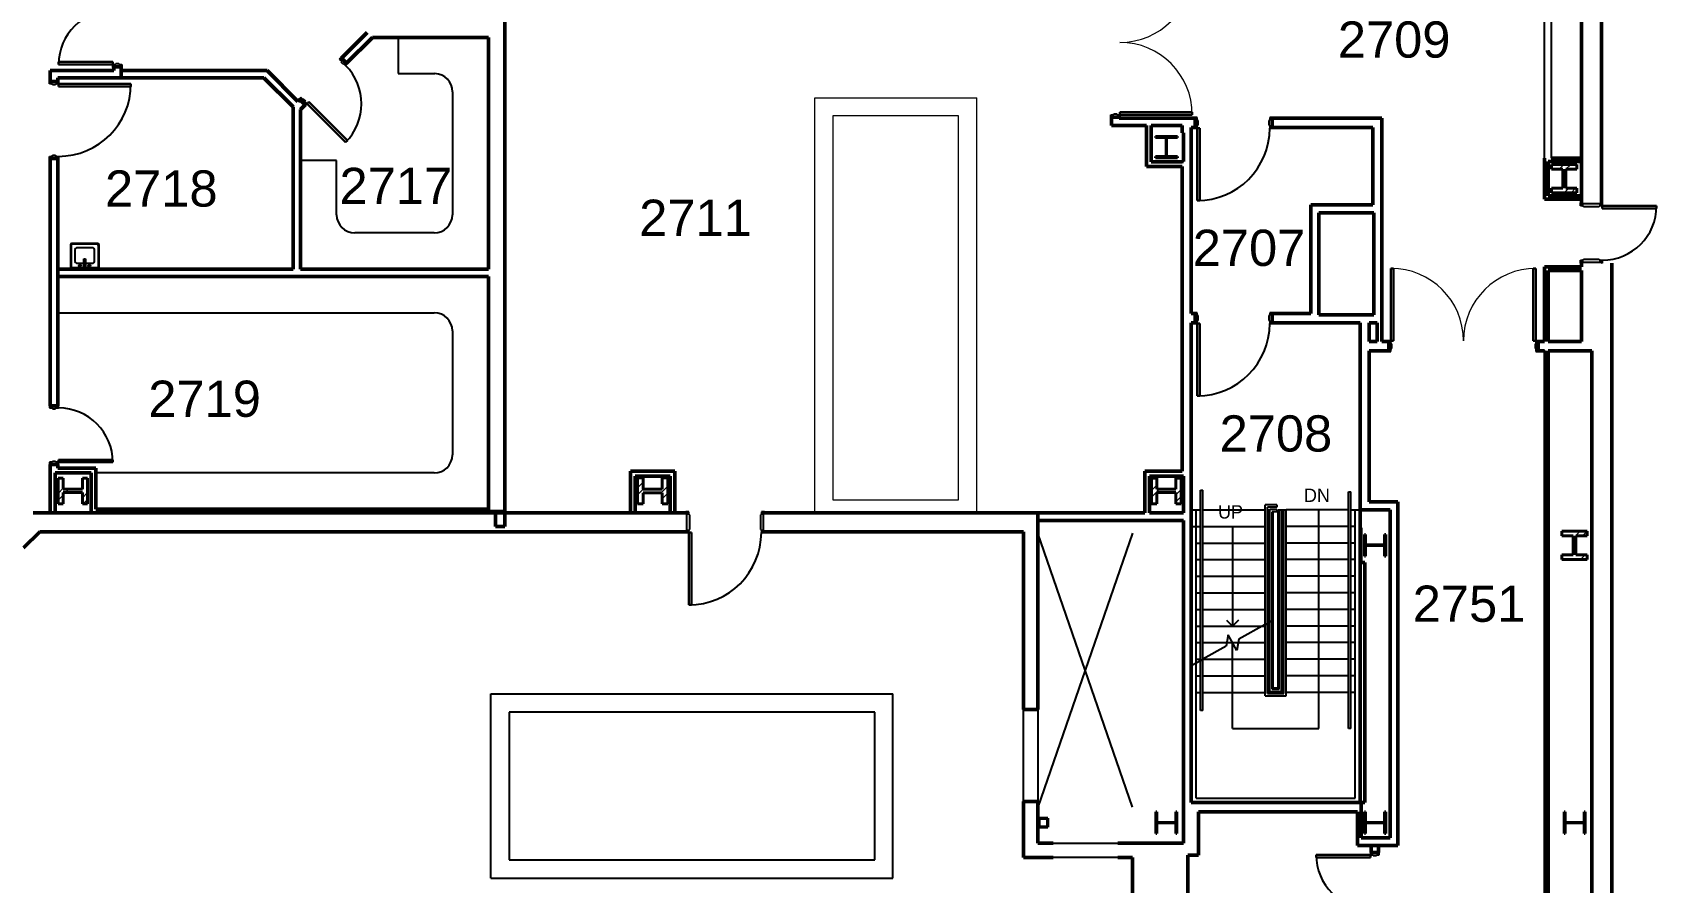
# Model space of a CAD drawing. Header units: inches. Extents: x -1132 to 5570, y -1986 to 4304.
# Drawn here: x 1104 to 2179, y 2861 to 3424 of the extents above; entities that cross this region are included whole.
import ezdxf

# ---------------------------------------------------------------- set-up
doc = ezdxf.new("R2010")
doc.units = ezdxf.units.IN
doc.header["$LTSCALE"] = 96
doc.header["$MEASUREMENT"] = 0
for name, color, linetype in [('A-ANNO-ROOM', 4, 'CONTINUOUS'), ('A-COLS', 5, 'CONTINUOUS'), ('A-DOOR', 2, 'CONTINUOUS'), ('A-FLOR-CASE', 3, 'CONTINUOUS'), ('A-FLOR-HRAL', 1, 'CONTINUOUS'), ('A-FLOR-PFIX', 2, 'CONTINUOUS'), ('A-FLOR-STRS', 2, 'CONTINUOUS'), ('A-SHAFT', 1, 'CONTINUOUS'), ('A-WALL-FULL', 6, 'CONTINUOUS'), ('AE-104$0$A-DETL-HLIN', 8, 'CONTINUOUS'), ('AE-104$0$A-FLOR-HRAL', 8, 'CONTINUOUS')]:
    doc.layers.add(name, color=color, linetype=linetype)
doc.styles.add('AE-104$0$Standard', font='txt')
doc.styles.add('ARIAL', font='arial.ttf')

msp = doc.modelspace()

# ---------------------------------------------------------------- linework, layer by layer
at = {"layer": 'A-ANNO-ROOM'}
for p, q in [((1955.8, 2962.6), (1955.8, 3107.6)), ((1898.6, 3096.6), (1898.6, 3030.6)), ((1894.7, 3034.5), (1898.6, 3030.6)), ((1902.5, 3034.5), (1898.6, 3030.6)), ((1898.6, 2962.6), (1898.6, 3019.6)), ((1898.6, 2962.6), (1955.8, 2962.6))]:
    msp.add_line(p, q, dxfattribs=at)
at = {"layer": 'A-COLS', "lineweight": 40}
for p, q in [((1862.1, 3354.9), (1847.6, 3354.9)), ((1847.6, 3354.9), (1847.6, 3354.2)), ((1847.6, 3354.2), (1854.6, 3354.2)), ((1854.6, 3354.2), (1854.6, 3341.6)), ((1855, 3341.6), (1855, 3354.2)), ((1855, 3354.2), (1862.1, 3354.2)), ((1862.1, 3354.2), (1862.1, 3354.9)), ((1854.6, 3341.6), (1847.6, 3341.6)), ((1847.6, 3341.6), (1847.6, 3340.8)), ((1847.6, 3340.8), (1862.1, 3340.8)), ((1862.1, 3341.6), (1855, 3341.6)), ((1862.1, 3340.8), (1862.1, 3341.6)), ((2126.7, 3336.4), (2110, 3336.4)), ((2110, 3336.4), (2110, 3333.4)), ((2126.7, 3333.4), (2126.7, 3336.4)), ((2110, 3333.4), (2117.4, 3333.4)), ((2117.4, 3333.4), (2117.4, 3320.8)), ((2119.3, 3320.8), (2119.3, 3333.4)), ((2119.3, 3333.4), (2126.7, 3333.4)), ((2117.4, 3320.8), (2110, 3320.8)), ((2110, 3320.8), (2110, 3317.7)), ((2110, 3317.7), (2126.7, 3317.7)), ((2126.7, 3320.8), (2119.3, 3320.8)), ((2126.7, 3317.7), (2126.7, 3320.8)), ((1124.3, 3128.6), (1120.8, 3128.6)), ((1120.8, 3128.6), (1120.8, 3111.6)), ((1124.3, 3121.2), (1124.3, 3128.6)), ((1136.9, 3121.2), (1124.3, 3121.2)), ((1140.4, 3128.6), (1136.9, 3128.6)), ((1136.9, 3128.6), (1136.9, 3121.2)), ((1140.4, 3111.6), (1140.4, 3128.6)), ((1508.3, 3128.7), (1504.5, 3128.7)), ((1504.5, 3128.7), (1504.5, 3111.5)), ((1508.3, 3121.3), (1508.3, 3128.7)), ((1520.9, 3121.3), (1508.3, 3121.3)), ((1524.7, 3128.7), (1520.9, 3128.7)), ((1520.9, 3128.7), (1520.9, 3121.3)), ((1524.7, 3111.5), (1524.7, 3128.7)), ((1848.5, 3128.6), (1845, 3128.6)), ((1845, 3128.6), (1845, 3111.6)), ((1848.5, 3121.2), (1848.5, 3128.6)), ((1861.1, 3121.2), (1848.5, 3121.2)), ((1864.6, 3128.6), (1861.1, 3128.6)), ((1861.1, 3128.6), (1861.1, 3121.2)), ((1864.6, 3111.6), (1864.6, 3128.6)), ((1120.8, 3111.6), (1124.3, 3111.6)), ((1124.3, 3111.6), (1124.3, 3119)), ((1124.3, 3119), (1136.9, 3119)), ((1136.9, 3119), (1136.9, 3111.6)), ((1136.9, 3111.6), (1140.4, 3111.6)), ((1504.5, 3111.5), (1508.3, 3111.5)), ((1508.3, 3111.5), (1508.3, 3118.9)), ((1508.3, 3118.9), (1520.9, 3118.9)), ((1520.9, 3118.9), (1520.9, 3111.5)), ((1520.9, 3111.5), (1524.7, 3111.5)), ((1845, 3111.6), (1848.5, 3111.6)), ((1848.5, 3111.6), (1848.5, 3119)), ((1848.5, 3119), (1861.1, 3119)), ((1861.1, 3119), (1861.1, 3111.6)), ((1861.1, 3111.6), (1864.6, 3111.6)), ((1986.8, 3091.3), (1986.1, 3091.3)), ((1986.1, 3091.3), (1986.1, 3076.8)), ((1986.8, 3084.3), (1986.8, 3091.3)), ((2000.1, 3091.3), (1999.4, 3091.3)), ((1999.4, 3091.3), (1999.4, 3084.3)), ((2000.1, 3076.8), (2000.1, 3091.3)), ((2133.5, 3093.4), (2116.8, 3093.4)), ((2116.8, 3093.4), (2116.8, 3090.4)), ((2116.8, 3090.4), (2124.3, 3090.4)), ((2124.3, 3090.4), (2124.3, 3077.8)), ((2126.1, 3077.8), (2126.1, 3090.4)), ((2126.1, 3090.4), (2133.5, 3090.4)), ((2133.5, 3090.4), (2133.5, 3093.4)), ((1986.1, 3076.8), (1986.8, 3076.8)), ((1999.4, 3084.3), (1986.8, 3084.3)), ((1986.8, 3076.8), (1986.8, 3083.9)), ((1986.8, 3083.9), (1999.4, 3083.9)), ((1999.4, 3083.9), (1999.4, 3076.8)), ((1999.4, 3076.8), (2000.1, 3076.8)), ((2124.3, 3077.8), (2116.8, 3077.8)), ((2116.8, 3077.8), (2116.8, 3074.7)), ((2133.5, 3077.8), (2126.1, 3077.8)), ((2133.5, 3074.7), (2133.5, 3077.8)), ((2116.8, 3074.7), (2133.5, 3074.7)), ((1848.5, 2907.6), (1847.8, 2907.6)), ((1847.8, 2907.6), (1847.8, 2893.1)), ((1848.5, 2900.5), (1848.5, 2907.6)), ((1861.8, 2907.6), (1861.1, 2907.6)), ((1861.1, 2907.6), (1861.1, 2900.5)), ((1861.8, 2893.1), (1861.8, 2907.6)), ((1986.8, 2907.6), (1986.1, 2907.6)), ((1986.1, 2907.6), (1986.1, 2893.1)), ((1986.8, 2900.5), (1986.8, 2907.6)), ((2000.1, 2907.6), (1999.4, 2907.6)), ((1999.4, 2907.6), (1999.4, 2900.5)), ((2000.1, 2893.1), (2000.1, 2907.6)), ((2118.9, 2907.6), (2118.2, 2907.6)), ((2118.2, 2907.6), (2118.2, 2893.1)), ((2118.9, 2900.5), (2118.9, 2907.6)), ((2132.2, 2907.6), (2131.5, 2907.6)), ((2131.5, 2907.6), (2131.5, 2900.5)), ((2132.2, 2893.1), (2132.2, 2907.6)), ((1776.3, 2903.3), (1770.3, 2903.3)), ((1770.3, 2903.3), (1770.3, 2897.3)), ((1770.3, 2897.3), (1776.3, 2897.3)), ((1770.6, 2897.6), (1770.6, 2903)), ((1770.6, 2903), (1776, 2903)), ((1776, 2897.6), (1770.6, 2897.6)), ((1776, 2903), (1776, 2897.6)), ((1776.3, 2897.3), (1776.3, 2903.3)), ((1861.1, 2900.5), (1848.5, 2900.5)), ((1848.5, 2893.1), (1848.5, 2900.1)), ((1848.5, 2900.1), (1861.1, 2900.1)), ((1861.1, 2900.1), (1861.1, 2893.1)), ((1999.4, 2900.5), (1986.8, 2900.5)), ((1986.8, 2893.1), (1986.8, 2900.1)), ((1986.8, 2900.1), (1999.4, 2900.1)), ((1999.4, 2900.1), (1999.4, 2893.1)), ((2131.5, 2900.5), (2118.9, 2900.5)), ((2118.9, 2893.1), (2118.9, 2900.1)), ((2118.9, 2900.1), (2131.5, 2900.1)), ((2131.5, 2900.1), (2131.5, 2893.1)), ((1847.8, 2893.1), (1848.5, 2893.1)), ((1861.1, 2893.1), (1861.8, 2893.1)), ((1986.1, 2893.1), (1986.8, 2893.1)), ((1999.4, 2893.1), (2000.1, 2893.1)), ((2118.2, 2893.1), (2118.9, 2893.1)), ((2131.5, 2893.1), (2132.2, 2893.1))]:
    msp.add_line(p, q, dxfattribs=at)
at = {"layer": 'A-COLS', "lineweight": 15}
for p, q in [((1850.6, 3354.2), (1851.3, 3354.9)), ((1854.6, 3353.6), (1855, 3354)), ((1855.2, 3354.2), (1855.9, 3354.9)), ((1856.3, 3340.8), (1857, 3341.6)), ((1860.9, 3340.8), (1861.6, 3341.6)), ((2114.9, 3333.4), (2118, 3336.4)), ((2119.5, 3333.4), (2122.6, 3336.4)), ((2117.4, 3331.2), (2119.3, 3333.1)), ((2118.3, 3317.7), (2121.3, 3320.8)), ((2122.9, 3317.7), (2125.9, 3320.8)), ((1120.8, 3118.5), (1124.3, 3122)), ((1125.8, 3119), (1128, 3121.2)), ((1504.5, 3122.1), (1508.3, 3125.9)), ((1504.5, 3117.5), (1508.3, 3121.3)), ((1520.3, 3118.9), (1524.7, 3123.3)), ((1845, 3120.5), (1848.5, 3124)), ((1845, 3115.9), (1850.3, 3121.2)), ((1861.1, 3117.6), (1864.6, 3121.1)), ((1120.8, 3113.9), (1124.3, 3117.4)), ((1136.9, 3115.6), (1140.4, 3119.1)), ((1137.5, 3111.6), (1140.4, 3114.5)), ((1520.9, 3114.8), (1524.7, 3118.7)), ((1861.1, 3113), (1864.6, 3116.5)), ((1986.1, 3090.5), (1986.8, 3091.2)), ((2124.3, 3088.7), (2128.9, 3093.4)), ((2130.5, 3090.4), (2133.5, 3093.4)), ((1986.1, 3085.9), (1986.8, 3086.6)), ((1998.5, 3083.9), (1998.9, 3084.3)), ((1999.4, 3084.8), (2000.1, 3085.5)), ((1999.4, 3080.2), (2000.1, 3080.9)), ((2116.8, 3076.7), (2117.9, 3077.8)), ((2124.3, 3084.1), (2126.1, 3086)), ((2129.2, 3074.7), (2132.3, 3077.8)), ((1861.1, 2903.9), (1861.8, 2904.6)), ((2118.2, 2907), (2118.8, 2907.6)), ((2131.5, 2905.9), (2132.2, 2906.6)), ((1773.9, 2897.3), (1774.2, 2897.6)), ((1776, 2899.5), (1776.3, 2899.7)), ((1847.8, 2895.2), (1848.5, 2895.9)), ((1852.7, 2900.1), (1853.2, 2900.5)), ((1857.3, 2900.1), (1857.8, 2900.5)), ((1986.1, 2900.4), (1986.8, 2901.1)), ((1986.1, 2895.8), (1986.8, 2896.5)), ((1990.4, 2900.1), (1990.8, 2900.5)), ((1999.4, 2894.7), (2000.1, 2895.4)), ((2118.6, 2893.1), (2118.9, 2893.3)), ((2125.7, 2900.1), (2126.1, 2900.5)), ((2130.3, 2900.1), (2130.7, 2900.5)), ((2131.5, 2901.3), (2132.2, 2902))]:
    msp.add_line(p, q, dxfattribs=at)
at = {"layer": 'A-DOOR', "lineweight": 30}
for p, q in [((1121.2, 3404.5), (1157.2, 3404.5)), ((1121.2, 3402.7), (1121.2, 3404.5)), ((1157.2, 3402.7), (1121.2, 3402.7)), ((1157.2, 3404.5), (1157.2, 3402.7)), ((1121.1, 3388.1), (1121.1, 3389.8)), ((1121.1, 3389.8), (1169.1, 3389.8)), ((1169.1, 3388.1), (1121.1, 3388.1)), ((1169.1, 3389.8), (1169.1, 3388.1)), ((1287, 3377.9), (1285.8, 3376.6)), ((1312.5, 3352.4), (1287, 3377.9)), ((1285.8, 3376.6), (1311.2, 3351.2)), ((1824, 3371), (1824, 3369.3)), ((1872, 3371), (1824, 3371)), ((1824, 3369.3), (1872, 3369.3)), ((1872, 3369.3), (1872, 3371)), ((1877.1, 3360.5), (1875.3, 3360.5)), ((1875.3, 3360.5), (1875.3, 3312.5)), ((1877.1, 3312.5), (1877.1, 3360.5)), ((1311.2, 3351.2), (1312.5, 3352.4)), ((1875.3, 3312.5), (1877.1, 3312.5)), ((2143.5, 3307.2), (2143.5, 3309)), ((2143.5, 3309), (2179.5, 3309)), ((2179.5, 3307.2), (2143.5, 3307.2)), ((2179.5, 3309), (2179.5, 3307.2)), ((2003.6, 3267.6), (2005.3, 3267.6)), ((2003.6, 3219.6), (2003.6, 3267.6)), ((2005.3, 3267.6), (2005.3, 3219.6)), ((2097.8, 3267.6), (2097.8, 3219.6)), ((2099.6, 3267.6), (2097.8, 3267.6)), ((2099.6, 3219.6), (2099.6, 3267.6)), ((1877.1, 3231.1), (1875.3, 3231.1)), ((1875.3, 3231.1), (1875.3, 3183.1)), ((1877.1, 3183.1), (1877.1, 3231.1)), ((2005.3, 3219.6), (2003.6, 3219.6)), ((2097.8, 3219.6), (2099.6, 3219.6)), ((1875.3, 3183.1), (1877.1, 3183.1)), ((1121.1, 3140.8), (1121.1, 3139.1)), ((1157.1, 3140.8), (1121.1, 3140.8)), ((1157.1, 3139.1), (1157.1, 3140.8)), ((1121.1, 3139.1), (1157.1, 3139.1)), ((1540.3, 3092.6), (1538.6, 3092.6)), ((1538.6, 3092.6), (1538.6, 3044.6)), ((1540.3, 3044.6), (1540.3, 3092.6)), ((1538.6, 3044.6), (1540.3, 3044.6)), ((1954, 2879.1), (1954, 2877.3)), ((1990, 2879.1), (1954, 2879.1)), ((1954, 2877.3), (1990, 2877.3)), ((1990, 2877.3), (1990, 2879.1))]:
    msp.add_line(p, q, dxfattribs=at)
at = {"layer": 'A-DOOR'}
for p, q in [((1157.2, 3402.7), (1159.1, 3402.7)), ((1157.2, 3400.7), (1157.2, 3402.7)), ((1157.7, 3400.7), (1157.2, 3400.7)), ((1157.7, 3401.2), (1157.7, 3400.7)), ((1162.6, 3401.2), (1157.7, 3401.2)), ((1159.1, 3403.3), (1161.1, 3403.3)), ((1159.1, 3402.7), (1159.1, 3403.3)), ((1161.1, 3403.3), (1161.1, 3402.7)), ((1161.1, 3402.7), (1163.1, 3402.7)), ((1162.6, 3400.7), (1162.6, 3401.2)), ((1163.1, 3400.7), (1162.6, 3400.7)), ((1163.1, 3402.7), (1163.1, 3400.7)), ((1308.5, 3407.6), (1307.1, 3406.2)), ((1307.1, 3406.2), (1308.5, 3404.9)), ((1308.5, 3404.9), (1308, 3404.4)), ((1308, 3404.4), (1309.4, 3403)), ((1308.9, 3407.3), (1308.5, 3407.6)), ((1308.5, 3406.9), (1308.9, 3407.3)), ((1311.9, 3403.5), (1308.5, 3406.9)), ((1309.4, 3403), (1309.9, 3403.4)), ((1309.9, 3403.4), (1311.2, 3402.1)), ((1311.2, 3402.1), (1312.7, 3403.5)), ((1312.3, 3403.8), (1311.9, 3403.5)), ((1312.7, 3403.5), (1312.3, 3403.8)), ((1115.2, 3389.8), (1115.2, 3391.8)), ((1115.2, 3391.8), (1115.7, 3391.8)), ((1117.1, 3389.8), (1115.2, 3389.8)), ((1115.7, 3391.8), (1115.7, 3391.3)), ((1115.7, 3391.3), (1120.6, 3391.3)), ((1117.1, 3389.2), (1117.1, 3389.8)), ((1119.1, 3389.2), (1117.1, 3389.2)), ((1119.1, 3389.8), (1119.1, 3389.2)), ((1121.1, 3389.8), (1119.1, 3389.8)), ((1120.6, 3391.8), (1121.1, 3391.8)), ((1120.6, 3391.3), (1120.6, 3391.8)), ((1121.1, 3391.8), (1121.1, 3389.8)), ((1281.6, 3380.8), (1280.2, 3379.4)), ((1280.2, 3379.4), (1280.6, 3379)), ((1280.6, 3379), (1280.9, 3379.4)), ((1280.9, 3379.4), (1284.4, 3375.9)), ((1283, 3379.4), (1281.6, 3380.8)), ((1283.4, 3379.8), (1283, 3379.4)), ((1284.9, 3378.4), (1283.4, 3379.8)), ((1284.4, 3378), (1284.9, 3378.4)), ((1285.8, 3376.6), (1284.4, 3378)), ((1284.4, 3375.9), (1284, 3375.6)), ((1284, 3375.6), (1284.4, 3375.2)), ((1284.4, 3375.2), (1285.8, 3376.6)), ((1818.1, 3369.3), (1820, 3369.3)), ((1818.1, 3367.3), (1818.1, 3369.3)), ((1818.6, 3367.3), (1818.1, 3367.3)), ((1818.6, 3367.8), (1818.6, 3367.3)), ((1823.5, 3367.8), (1818.6, 3367.8)), ((1820, 3369.9), (1822, 3369.9)), ((1820, 3369.3), (1820, 3369.9)), ((1822, 3369.9), (1822, 3369.3)), ((1822, 3369.3), (1824, 3369.3)), ((1823.5, 3367.3), (1823.5, 3367.8)), ((1824, 3367.3), (1823.5, 3367.3)), ((1824, 3369.3), (1824, 3367.3)), ((1873.3, 3367.6), (1873.3, 3367.1)), ((1875.3, 3367.6), (1873.3, 3367.6)), ((1873.3, 3367.1), (1873.8, 3367.1)), ((1873.8, 3367.1), (1873.8, 3361)), ((1875.3, 3365.6), (1875.3, 3367.6)), ((1925.3, 3367.6), (1923.3, 3367.6)), ((1923.3, 3367.6), (1923.3, 3365.6)), ((1924.8, 3361), (1924.8, 3367.1)), ((1924.8, 3367.1), (1925.3, 3367.1)), ((1925.3, 3367.1), (1925.3, 3367.6)), ((1873.8, 3361), (1873.3, 3361)), ((1873.3, 3361), (1873.3, 3360.5)), ((1873.3, 3360.5), (1875.3, 3360.5)), ((1875.9, 3365.6), (1875.3, 3365.6)), ((1875.3, 3360.5), (1875.3, 3362.4)), ((1875.3, 3362.4), (1875.9, 3362.4)), ((1875.9, 3362.4), (1875.9, 3365.6)), ((1923.3, 3365.6), (1922.7, 3365.6)), ((1922.7, 3365.6), (1922.7, 3362.4)), ((1922.7, 3362.4), (1923.3, 3362.4)), ((1923.3, 3362.4), (1923.3, 3360.5)), ((1923.3, 3360.5), (1925.3, 3360.5)), ((1925.3, 3361), (1924.8, 3361)), ((1925.3, 3360.5), (1925.3, 3361)), ((1115.2, 3341.8), (1117.1, 3341.8)), ((1115.2, 3339.8), (1115.2, 3341.8)), ((1115.7, 3339.8), (1115.2, 3339.8)), ((1115.7, 3340.3), (1115.7, 3339.8)), ((1120.6, 3340.3), (1115.7, 3340.3)), ((1117.1, 3342.5), (1119.1, 3342.5)), ((1117.1, 3341.8), (1117.1, 3342.5)), ((1119.1, 3342.5), (1119.1, 3341.8)), ((1119.1, 3341.8), (1121.1, 3341.8)), ((1120.6, 3339.8), (1120.6, 3340.3)), ((1121.1, 3339.8), (1120.6, 3339.8)), ((1121.1, 3341.8), (1121.1, 3339.8)), ((2129.2, 3309), (2129.2, 3311)), ((2129.2, 3311), (2129.7, 3311)), ((2131.1, 3309), (2129.2, 3309)), ((2129.7, 3311), (2129.7, 3310.5)), ((2129.7, 3310.5), (2143, 3310.5)), ((2131.1, 3308.3), (2131.1, 3309)), ((2141.5, 3308.3), (2131.1, 3308.3)), ((2141.5, 3308.3), (2131.1, 3308.3)), ((2141.5, 3308.3), (2141.5, 3309)), ((2143.5, 3309), (2141.5, 3309)), ((2143.5, 3309), (2141.5, 3309)), ((2143, 3311), (2143.5, 3311)), ((2143, 3310.5), (2143, 3311)), ((2143.5, 3311), (2143.5, 3309)), ((2129.2, 3273), (2131.1, 3273)), ((2129.2, 3271), (2129.2, 3273)), ((2129.7, 3271), (2129.2, 3271)), ((2129.7, 3271.5), (2129.7, 3271)), ((2143, 3271.5), (2129.7, 3271.5)), ((2131.1, 3273.6), (2141.5, 3273.6)), ((2131.1, 3273), (2131.1, 3273.6)), ((2141.5, 3273.6), (2141.5, 3273)), ((2141.5, 3273), (2143.5, 3273)), ((2143, 3271), (2143, 3271.5)), ((2143.5, 3271), (2143, 3271)), ((2143.5, 3273), (2143.5, 3271)), ((1873.3, 3238.2), (1873.3, 3237.7)), ((1875.3, 3238.2), (1873.3, 3238.2)), ((1873.3, 3237.7), (1873.8, 3237.7)), ((1873.8, 3237.7), (1873.8, 3231.6)), ((1875.3, 3236.3), (1875.3, 3238.2)), ((1925.3, 3238.2), (1923.3, 3238.2)), ((1923.3, 3238.2), (1923.3, 3236.3)), ((1924.8, 3231.6), (1924.8, 3237.7)), ((1924.8, 3237.7), (1925.3, 3237.7)), ((1925.3, 3237.7), (1925.3, 3238.2)), ((1873.8, 3231.6), (1873.3, 3231.6)), ((1873.3, 3231.6), (1873.3, 3231.1)), ((1873.3, 3231.1), (1875.3, 3231.1)), ((1875.9, 3236.3), (1875.3, 3236.3)), ((1875.3, 3231.1), (1875.3, 3233)), ((1875.3, 3233), (1875.9, 3233)), ((1875.9, 3233), (1875.9, 3236.3)), ((1923.3, 3236.3), (1922.7, 3236.3)), ((1922.7, 3236.3), (1922.7, 3233)), ((1922.7, 3233), (1923.3, 3233)), ((1923.3, 3233), (1923.3, 3231.1)), ((1923.3, 3231.1), (1925.3, 3231.1)), ((1925.3, 3231.6), (1924.8, 3231.6)), ((1925.3, 3231.1), (1925.3, 3231.6)), ((2001.6, 3219.6), (2001.6, 3219.1)), ((2003.6, 3219.6), (2001.6, 3219.6)), ((2001.6, 3219.1), (2002.1, 3219.1)), ((2002.1, 3219.1), (2002.1, 3213)), ((2003.6, 3217.6), (2003.6, 3219.6)), ((2004.2, 3217.6), (2003.6, 3217.6)), ((2004.2, 3214.4), (2004.2, 3217.6)), ((2099.6, 3217.6), (2099, 3217.6)), ((2099, 3217.6), (2099, 3214.4)), ((2101.6, 3219.6), (2099.6, 3219.6)), ((2099.6, 3219.6), (2099.6, 3217.6)), ((2101.1, 3213), (2101.1, 3219.1)), ((2101.1, 3219.1), (2101.6, 3219.1)), ((2101.6, 3219.1), (2101.6, 3219.6)), ((2002.1, 3213), (2001.6, 3213)), ((2001.6, 3213), (2001.6, 3212.5)), ((2001.6, 3212.5), (2003.6, 3212.5)), ((2003.6, 3212.5), (2003.6, 3214.4)), ((2003.6, 3214.4), (2004.2, 3214.4)), ((2099, 3214.4), (2099.6, 3214.4)), ((2099.6, 3214.4), (2099.6, 3212.5)), ((2099.6, 3212.5), (2101.6, 3212.5)), ((2101.6, 3213), (2101.1, 3213)), ((2101.6, 3212.5), (2101.6, 3213)), ((1115.7, 3177.1), (1115.2, 3177.1)), ((1115.2, 3177.1), (1115.2, 3175.1)), ((1115.2, 3175.1), (1117.1, 3175.1)), ((1115.7, 3176.6), (1115.7, 3177.1)), ((1120.6, 3176.6), (1115.7, 3176.6)), ((1117.1, 3175.1), (1117.1, 3174.5)), ((1117.1, 3174.5), (1119.1, 3174.5)), ((1119.1, 3174.5), (1119.1, 3175.1)), ((1119.1, 3175.1), (1121.1, 3175.1)), ((1121.1, 3177.1), (1120.6, 3177.1)), ((1120.6, 3177.1), (1120.6, 3176.6)), ((1121.1, 3175.1), (1121.1, 3177.1)), ((1117.1, 3139.1), (1115.2, 3139.1)), ((1115.2, 3139.1), (1115.2, 3137.1)), ((1115.2, 3137.1), (1115.7, 3137.1)), ((1115.7, 3137.1), (1115.7, 3137.6)), ((1115.7, 3137.6), (1120.6, 3137.6)), ((1119.1, 3139.7), (1117.1, 3139.7)), ((1117.1, 3139.7), (1117.1, 3139.1)), ((1119.1, 3139.1), (1119.1, 3139.7)), ((1121.1, 3139.1), (1119.1, 3139.1)), ((1120.6, 3137.6), (1120.6, 3137.1)), ((1120.6, 3137.1), (1121.1, 3137.1)), ((1121.1, 3137.1), (1121.1, 3139.1)), ((1536.6, 3106.2), (1536.6, 3105.7)), ((1538.6, 3106.2), (1536.6, 3106.2)), ((1536.6, 3105.7), (1537.1, 3105.7)), ((1537.1, 3105.7), (1537.1, 3093.1)), ((1538.6, 3104.3), (1538.6, 3106.2)), ((1538.6, 3104.3), (1539.2, 3104.3)), ((1539.2, 3094.5), (1539.2, 3104.3)), ((1539.2, 3094.5), (1539.2, 3104.3)), ((1586.6, 3104.3), (1586, 3104.3)), ((1586, 3104.3), (1586, 3094.5)), ((1588.6, 3106.2), (1586.6, 3106.2)), ((1586.6, 3106.2), (1586.6, 3104.3)), ((1588.1, 3093.1), (1588.1, 3105.7)), ((1588.1, 3105.7), (1588.6, 3105.7)), ((1588.6, 3105.7), (1588.6, 3106.2)), ((1537.1, 3093.1), (1536.6, 3093.1)), ((1536.6, 3093.1), (1536.6, 3092.6)), ((1536.6, 3092.6), (1538.6, 3092.6)), ((1538.6, 3092.6), (1538.6, 3094.5)), ((1538.6, 3092.6), (1538.6, 3094.5)), ((1538.6, 3094.5), (1539.2, 3094.5)), ((1586, 3094.5), (1586.6, 3094.5)), ((1586.6, 3094.5), (1586.6, 3092.6)), ((1586.6, 3092.6), (1588.6, 3092.6)), ((1588.6, 3093.1), (1588.1, 3093.1)), ((1588.6, 3092.6), (1588.6, 3093.1)), ((1990.5, 2881.1), (1990, 2881.1)), ((1990, 2881.1), (1990, 2879.1)), ((1990, 2879.1), (1991.9, 2879.1)), ((1991.9, 2879.1), (1991.9, 2878.5)), ((1991.9, 2878.5), (1993.9, 2878.5)), ((1993.9, 2878.5), (1993.9, 2879.1)), ((1993.9, 2879.1), (1995.8, 2879.1)), ((1995.8, 2881.1), (1995.3, 2881.1)), ((1995.8, 2879.1), (1995.8, 2881.1))]:
    msp.add_line(p, q, dxfattribs=at)
at = {"layer": 'A-DOOR', "lineweight": 9}
for centre, radius, start, end in [((1824, 3465.3), 48, 270, 0), ((1157.2, 3402.7), 36, 90, 180), ((1824, 3369.3), 48, 0, 90), ((1285.8, 3376.6), 36, 315, 45), ((1121.1, 3389.8), 48, 270, 0), ((1875.3, 3360.5), 48, 270, 0), ((2143.5, 3309), 36, 270, 0), ((2003.6, 3219.6), 48, 0, 90), ((2099.6, 3219.6), 48, 90, 180), ((1875.3, 3231.1), 48, 270, 0), ((1121.1, 3139.1), 36, 0, 90), ((1538.6, 3092.6), 48, 270, 0), ((1990, 2879.1), 36, 180, 270)]:
    msp.add_arc(centre, radius, start, end, dxfattribs=at)
at = {"layer": 'A-DOOR'}
for centre, radius, start, end in [((1157.2, 3402.7), 36, 90, 180), ((1285.8, 3376.6), 36, 315, 45), ((1121.1, 3389.8), 48, 270, 0), ((1875.3, 3360.5), 48, 270, 0), ((2143.5, 3309), 36, 270, 0), ((1875.3, 3231.1), 48, 270, 0), ((1121.1, 3139.1), 36, 0, 90), ((1538.6, 3092.6), 48, 270, 0), ((1990, 2879.1), 36, 180, 270)]:
    msp.add_arc(centre, radius, start, end, dxfattribs=at)
at = {"layer": 'A-FLOR-CASE'}
for p, q in [((1346, 3420.6), (1346, 3396.6)), ((1346, 3396.6), (1370.4, 3396.6)), ((1382, 3384.6), (1382, 3303.1)), ((1305.3, 3339.1), (1281.3, 3339.1)), ((1305.3, 3303.1), (1305.3, 3339.1)), ((1370, 3291.1), (1317.3, 3291.1)), ((1120.6, 3238.2), (1370, 3238.2)), ((1382, 3226.2), (1382, 3144)), ((1370, 3132), (1145.8, 3132))]:
    msp.add_line(p, q, dxfattribs=at)
for centre, start, end in [((1370, 3384.6), 0, 87.9286), ((1317.3, 3303.1), 180, 270), ((1370, 3303.1), 270, 0), ((1370, 3226.2), 0, 90), ((1370, 3144), 270, 0)]:
    msp.add_arc(centre, 12, start, end, dxfattribs=at)
at = {"layer": 'A-FLOR-HRAL'}
for p, q in [((1877.5, 2974.6), (1877.5, 3120.6)), ((1877.5, 3120.6), (1879, 3120.6)), ((1879, 2974.6), (1879, 3120.6)), ((1975.5, 3119.6), (1977, 3119.6)), ((1975.5, 2962.6), (1975.5, 3119.6)), ((1977, 2962.6), (1977, 3119.6)), ((1920.3, 2984.3), (1920.3, 3110.8)), ((1928.1, 3110.8), (1920.3, 3110.8)), ((1921.8, 2985.8), (1921.8, 3109.3)), ((1928.1, 3109.3), (1921.8, 3109.3)), ((1928.1, 3110.8), (1928.1, 3109.3)), ((1921.8, 3107.6), (1923.3, 3107.6)), ((1923.3, 2987.3), (1923.3, 3107.8)), ((1928.1, 3107.8), (1923.3, 3107.8)), ((1924.8, 2988.8), (1924.8, 3106.3)), ((1928.1, 3106.3), (1924.8, 3106.3)), ((1928.1, 3107.8), (1928.1, 3106.3)), ((1929.6, 3107.6), (1931.1, 3107.6)), ((1929.6, 2988.8), (1929.6, 3107.6)), ((1931.1, 2987.3), (1931.1, 3107.6)), ((1932.6, 3107.6), (1934.1, 3107.6)), ((1932.6, 2985.8), (1932.6, 3107.6)), ((1934.1, 2984.3), (1934.1, 3107.6)), ((1877.5, 3007.8), (1879, 3008.7)), ((1920.3, 2984.3), (1934.1, 2984.3)), ((1921.8, 2985.8), (1932.6, 2985.8)), ((1923.3, 2987.3), (1931.1, 2987.3)), ((1924.8, 2988.8), (1929.6, 2988.8)), ((1879, 2974.6), (1877.5, 2974.6)), ((1977, 2962.6), (1975.5, 2962.6))]:
    msp.add_line(p, q, dxfattribs=at)
at = {"layer": 'A-FLOR-PFIX'}
for p, q in [((1129, 3283.1), (1129, 3267.1)), ((1129.5, 3282.6), (1129.5, 3268.1)), ((1147, 3284.1), (1130, 3284.1)), ((1146.5, 3283.6), (1130.5, 3283.6)), ((1144, 3281.1), (1133, 3281.1)), ((1147.5, 3268.1), (1147.5, 3282.6)), ((1148, 3267.1), (1148, 3283.1)), ((1132, 3280.1), (1132, 3272.1)), ((1133, 3271.1), (1137.8, 3271.1)), ((1137.8, 3268.5), (1137.8, 3273.8)), ((1137.8, 3273.8), (1139.1, 3273.8)), ((1139.1, 3273.8), (1139.1, 3268.5)), ((1139.1, 3271.1), (1144, 3271.1)), ((1145, 3272.1), (1145, 3280.1)), ((1129.5, 3268.1), (1147.5, 3268.1)), ((1139.1, 3268.5), (1137.8, 3268.5))]:
    msp.add_line(p, q, dxfattribs=at)
for centre in [(1135.3, 3269.1), (1141.6, 3269.1)]:
    msp.add_circle(centre, 0.75, dxfattribs=at)
for centre, start, end in [((1130, 3283.1), 90, 180), ((1130.5, 3282.6), 90, 180), ((1133, 3280.1), 90, 180), ((1144, 3280.1), 0, 90), ((1146.5, 3282.6), 0, 90), ((1147, 3283.1), 0, 90), ((1133, 3272.1), 180, 270), ((1144, 3272.1), 270, 0)]:
    msp.add_arc(centre, 1, start, end, dxfattribs=at)
at = {"layer": 'A-FLOR-STRS'}
for p, q in [((1871.6, 3107.6), (1877.5, 3107.6)), ((1871.6, 2913.6), (1871.6, 3107.6)), ((1874.6, 2916.6), (1874.6, 3107.6)), ((1879, 3107.6), (1920.3, 3107.6)), ((1922.6, 2986.6), (1922.6, 3107.6)), ((1925.6, 2989.6), (1925.6, 3106.3)), ((1928.8, 3107.6), (1929.6, 3107.6)), ((1928.8, 2988.8), (1928.8, 3107.6)), ((1931.1, 3107.6), (1932.6, 3107.6)), ((1931.8, 2986.6), (1931.8, 3107.6)), ((1975.5, 3107.6), (1934.1, 3107.6)), ((1977, 3107.6), (1982.8, 3107.6)), ((1979.8, 2916.6), (1979.8, 3107.6)), ((1982.8, 2913.6), (1982.8, 3107.6)), ((1871.6, 3096.6), (1877.5, 3096.6)), ((1879, 3096.6), (1920.3, 3096.6)), ((1921.8, 3096.6), (1923.3, 3096.6)), ((1924.8, 3096.6), (1925.6, 3096.6)), ((1932.6, 3096.6), (1931.8, 3096.6)), ((1975.5, 3096.6), (1934.1, 3096.6)), ((1979.8, 3096.6), (1977, 3096.6)), ((1874.6, 3085.6), (1877.5, 3085.6)), ((1879, 3085.6), (1920.3, 3085.6)), ((1921.8, 3085.6), (1922.6, 3085.6)), ((1932.6, 3085.6), (1931.8, 3085.6)), ((1975.5, 3085.6), (1934.1, 3085.6)), ((1979.8, 3085.6), (1977, 3085.6)), ((1874.6, 3074.6), (1877.5, 3074.6)), ((1879, 3074.6), (1920.3, 3074.6)), ((1921.8, 3074.6), (1922.6, 3074.6)), ((1932.6, 3074.6), (1931.8, 3074.6)), ((1975.5, 3074.6), (1934.1, 3074.6)), ((1979.8, 3074.6), (1977, 3074.6)), ((1874.6, 3063.6), (1877.5, 3063.6)), ((1879, 3063.6), (1920.3, 3063.6)), ((1921.8, 3063.6), (1922.6, 3063.6)), ((1932.6, 3063.6), (1931.8, 3063.6)), ((1975.5, 3063.6), (1934.1, 3063.6)), ((1979.8, 3063.6), (1977, 3063.6)), ((1874.6, 3052.6), (1877.5, 3052.6)), ((1879, 3052.6), (1920.3, 3052.6)), ((1921.8, 3052.6), (1922.6, 3052.6)), ((1932.6, 3052.6), (1931.8, 3052.6)), ((1975.5, 3052.6), (1934.1, 3052.6)), ((1979.8, 3052.6), (1977, 3052.6)), ((1874.6, 3041.6), (1877.5, 3041.6)), ((1879, 3041.6), (1920.3, 3041.6)), ((1921.8, 3041.6), (1922.6, 3041.6)), ((1921.8, 3032.5), (1923.3, 3033.3)), ((1924.8, 3034.2), (1925.6, 3034.6)), ((1932.6, 3041.6), (1931.8, 3041.6)), ((1975.5, 3041.6), (1934.1, 3041.6)), ((1979.8, 3041.6), (1977, 3041.6)), ((1874.6, 3030.6), (1877.5, 3030.6)), ((1879, 3030.6), (1920.3, 3030.6)), ((1895.7, 3024.8), (1894.4, 3017.2)), ((1901.5, 3014.3), (1895.7, 3024.8)), ((1920.3, 3031.7), (1902.8, 3021.9)), ((1921.8, 3030.6), (1922.6, 3030.6)), ((1932.6, 3030.6), (1931.8, 3030.6)), ((1975.5, 3030.6), (1934.1, 3030.6)), ((1979.8, 3030.6), (1977, 3030.6)), ((1874.6, 3019.6), (1877.5, 3019.6)), ((1879, 3019.6), (1920.3, 3019.6)), ((1894.4, 3017.2), (1879, 3008.7)), ((1902.8, 3021.9), (1901.5, 3014.3)), ((1921.8, 3019.6), (1922.6, 3019.6)), ((1932.6, 3019.6), (1931.8, 3019.6)), ((1975.5, 3019.6), (1934.1, 3019.6)), ((1979.8, 3019.6), (1977, 3019.6)), ((1871.6, 3004.6), (1877.5, 3007.8)), ((1874.6, 3008.6), (1877.5, 3008.6)), ((1879, 3008.6), (1920.3, 3008.6)), ((1921.8, 3008.6), (1922.6, 3008.6)), ((1932.6, 3008.6), (1931.8, 3008.6)), ((1975.5, 3008.6), (1934.1, 3008.6)), ((1979.8, 3008.6), (1977, 3008.6)), ((1874.6, 2997.6), (1877.5, 2997.6)), ((1879, 2997.6), (1920.3, 2997.6)), ((1921.8, 2997.6), (1922.6, 2997.6)), ((1932.6, 2997.6), (1931.8, 2997.6)), ((1975.5, 2997.6), (1934.1, 2997.6)), ((1979.8, 2997.6), (1977, 2997.6)), ((1874.6, 2986.6), (1877.5, 2986.6)), ((1879, 2986.6), (1920.3, 2986.6)), ((1921.8, 2986.6), (1932.6, 2986.6)), ((1922.6, 2989.6), (1923.3, 2989.6)), ((1924.8, 2989.6), (1928.8, 2989.6)), ((1928.8, 2986.6), (1928.8, 2987.3)), ((1975.5, 2986.6), (1934.1, 2986.6)), ((1979.8, 2986.6), (1977, 2986.6)), ((1874.6, 2916.6), (1979.8, 2916.6))]:
    msp.add_line(p, q, dxfattribs=at)
at = {"layer": 'A-SHAFT'}
for p, q in [((1832.3, 2910.6), (1769.8, 3092.1)), ((1832.3, 3092.1), (1769.8, 2910.6))]:
    msp.add_line(p, q, dxfattribs=at)
at = {"layer": 'A-WALL-FULL', "lineweight": 50}
for p, q in [((2129.7, 3509.6), (2129.7, 3311)), ((2143, 3311), (2143, 3509.6)), ((1416.7, 3106.5), (1416.7, 3466.8)), ((1325.5, 3423.9), (1308.5, 3406.9)), ((1311.9, 3403.5), (1329, 3420.6)), ((1329, 3420.6), (1406, 3420.6)), ((1406, 3420.6), (1406, 3267.1)), ((1162.6, 3401.2), (1157.7, 3401.2)), ((1157.7, 3401.2), (1157.7, 3398.7)), ((1162.6, 3393.8), (1162.6, 3401.2)), ((1308.5, 3406.9), (1311.9, 3403.5)), ((1115.7, 3398.7), (1115.7, 3391.3)), ((1157.7, 3398.7), (1115.7, 3398.7)), ((1115.7, 3391.3), (1120.6, 3391.3)), ((1120.6, 3393.8), (1257.2, 3393.8)), ((1120.6, 3391.3), (1120.6, 3393.8)), ((1259.2, 3398.7), (1162.6, 3398.7)), ((1257.2, 3393.8), (1276.5, 3374.6)), ((1279.7, 3378.2), (1259.2, 3398.7)), ((1280.9, 3379.4), (1279.7, 3378.2)), ((1284.4, 3375.9), (1280.9, 3379.4)), ((1276.5, 3374.6), (1276.5, 3267.1)), ((1281.3, 3372.9), (1284.4, 3375.9)), ((1281.3, 3267.1), (1281.3, 3372.9)), ((1823.5, 3367.8), (1818.6, 3367.8)), ((1818.6, 3367.8), (1818.6, 3362.2)), ((1823.5, 3367.1), (1823.5, 3367.8)), ((1865.2, 3367.1), (1823.5, 3367.1)), ((1873.8, 3367.1), (1865.2, 3367.1)), ((1873.8, 3361), (1873.8, 3367.1)), ((1997.6, 3367.1), (1924.8, 3367.1)), ((1924.8, 3367.1), (1924.8, 3361)), ((1997.6, 3219.1), (1997.6, 3367.1)), ((1818.6, 3362.2), (1841.7, 3362.2)), ((1841.7, 3362.2), (1841.7, 3335)), ((1844.8, 3338.1), (1844.8, 3362.2)), ((1844.8, 3362.2), (1865.2, 3362.2)), ((1865.2, 3362.2), (1865.2, 3357.4)), ((1866.1, 3357.4), (1865.2, 3357.4)), ((1866.1, 3357.4), (1866.1, 3338.4)), ((1871.3, 3361), (1873.8, 3361)), ((1871.3, 3237.7), (1871.3, 3361)), ((1924.8, 3361), (1991.5, 3361)), ((1991.5, 3361), (1991.5, 3309.6)), ((1120.6, 3340.3), (1115.7, 3340.3)), ((1115.7, 3340.3), (1115.7, 3176.6)), ((1120.6, 3176.6), (1120.6, 3340.3)), ((1841.7, 3335), (1865.2, 3335)), ((1865.2, 3338.1), (1844.8, 3338.1)), ((1865.2, 3338.4), (1865.2, 3338.1)), ((1866.1, 3338.4), (1865.2, 3338.4)), ((1865.2, 3335), (1865.2, 3133.1)), ((2105.3, 3340.7), (2105.3, 3313.5)), ((2107.6, 3338.5), (2129.7, 3338.5)), ((2107.6, 3315.7), (2107.6, 3338.5)), ((2129.7, 3340.7), (2109.6, 3340.7)), ((2105.3, 3313.5), (2129.7, 3313.5)), ((2129.7, 3315.7), (2107.6, 3315.7)), ((1950.6, 3309.6), (1950.6, 3237.7)), ((1991.5, 3309.6), (1950.6, 3309.6)), ((1955.8, 3236.8), (1955.8, 3304.3)), ((1955.8, 3304.3), (1992.3, 3304.3)), ((1992.3, 3304.3), (1992.3, 3236.8)), ((2129.7, 3271), (2129.7, 3268.5)), ((2149.8, 2725.9), (2149.8, 3271)), ((1276.5, 3267.1), (1120.6, 3267.1)), ((1120.6, 3262.2), (1406, 3262.2)), ((1406, 3267.1), (1281.3, 3267.1)), ((1406, 3262.2), (1406, 3105.7)), ((2105.3, 3268.5), (2105.3, 3219.1)), ((2129.7, 3268.5), (2105.3, 3268.5)), ((2107.6, 3219.1), (2107.6, 3266.2)), ((2107.6, 3266.2), (2129.7, 3266.2)), ((2129.7, 3266.2), (2129.7, 3219.1)), ((1873.8, 3237.7), (1871.3, 3237.7)), ((1873.8, 3231.6), (1873.8, 3237.7)), ((1950.6, 3237.7), (1924.8, 3237.7)), ((1924.8, 3237.7), (1924.8, 3231.6)), ((1871.3, 3231.6), (1873.8, 3231.6)), ((1871.3, 2913.6), (1871.3, 3231.6)), ((1924.8, 3231.6), (1983.1, 3231.6)), ((1992.3, 3236.8), (1955.8, 3236.8)), ((1983.1, 2913.6), (1983.1, 3231.6)), ((1989.2, 3219.1), (1989.2, 3231.6)), ((1989.2, 3231.6), (1994.5, 3231.6)), ((1994.5, 3231.6), (1994.5, 3219.1)), ((1994.5, 3219.1), (1989.2, 3219.1)), ((2002.1, 3219.1), (1997.6, 3219.1)), ((2002.1, 3213), (2002.1, 3219.1)), ((2105.3, 3219.1), (2101.1, 3219.1)), ((2101.1, 3219.1), (2101.1, 3213)), ((2129.7, 3219.1), (2107.6, 3219.1)), ((1989.2, 3213), (2002.1, 3213)), ((1989.2, 3113), (1989.2, 3213)), ((2101.1, 3213), (2105.3, 3213)), ((2105.6, 3213), (2105.6, 2743.9)), ((2107.8, 2746.2), (2107.8, 3213)), ((2107.8, 3213), (2136.6, 3213)), ((2136.6, 3213), (2136.6, 2720.4)), ((1115.7, 3176.6), (1120.6, 3176.6)), ((1115.7, 3137.6), (1115.7, 3105.7)), ((1120.6, 3137.6), (1115.7, 3137.6)), ((1118.8, 3105.7), (1118.8, 3132)), ((1142.7, 3132), (1118.8, 3132)), ((1120.6, 3135.1), (1120.6, 3137.6)), ((1145.8, 3135.1), (1120.6, 3135.1)), ((1142.7, 3132), (1142.7, 3105.7)), ((1145.8, 3108), (1145.8, 3135.1)), ((1529.2, 3133.1), (1500, 3133.1)), ((1500, 3133.1), (1500, 3105.7)), ((1503.1, 3130), (1526.1, 3130)), ((1503.1, 3105.7), (1503.1, 3130)), ((1526.1, 3130), (1526.1, 3105.7)), ((1529.2, 3105.7), (1529.2, 3133.1)), ((1840.6, 3133.1), (1840.6, 3105.7)), ((1840.6, 3133.1), (1865.2, 3133.1)), ((1843.7, 3130), (1866.1, 3130)), ((1843.7, 3105.7), (1843.7, 3130)), ((1866.1, 3105.7), (1866.1, 3130)), ((1989.2, 3113), (2008.2, 3113)), ((2008.2, 2885.1), (2008.2, 3113)), ((1104.3, 3105.7), (1536.6, 3105.7)), ((1406, 3108), (1145.8, 3108)), ((1406, 3106.5), (1416.7, 3106.5)), ((1410.6, 3105.7), (1410.6, 3096.6)), ((1416.7, 3096.6), (1416.7, 3105.7)), ((1588.6, 3105.7), (1840.6, 3105.7)), ((1769.8, 2975.3), (1769.8, 3105.7)), ((1769.8, 3100.5), (1866.1, 3100.5)), ((1866.1, 3105.7), (1843.7, 3105.7)), ((1866.1, 2886.8), (1866.1, 3100.5)), ((2003, 3107.7), (1983.1, 3107.7)), ((2003, 3107.7), (2003, 2890.3)), ((1098, 3082.4), (1108.7, 3093.1)), ((1108.7, 3093.1), (1536.6, 3093.1)), ((1410.6, 3096.6), (1416.7, 3096.6)), ((1588.6, 3093.1), (1760.3, 3093.1)), ((1760.3, 3093.1), (1760.3, 2975.3)), ((1983.7, 3072.6), (1983.7, 3095.6)), ((1983.1, 3072.6), (1986.2, 3072.6)), ((1986.2, 2913.6), (1986.2, 3072.6)), ((1760.3, 2975.3), (1769.8, 2975.3)), ((1760.3, 2914.3), (1760.3, 2877.3)), ((1769.8, 2914.3), (1760.3, 2914.3)), ((1769.8, 2886.8), (1769.8, 2914.3)), ((1871.3, 2913.6), (1983.1, 2913.6)), ((1876.2, 2907.5), (1981.5, 2907.5)), ((1876.2, 2907.5), (1876.2, 2878.7)), ((1981.5, 2907.5), (1981.5, 2885.1)), ((1983.8, 2913.6), (1986.2, 2913.6)), ((1983.8, 2890.3), (1983.8, 2913.6)), ((1779.8, 2886.8), (1769.8, 2886.8)), ((1866.1, 2886.8), (1822.8, 2886.8)), ((1981.5, 2885.1), (2008.2, 2885.1)), ((2003, 2890.3), (1983.8, 2890.3)), ((1990.5, 2885.1), (1990.5, 2880.6)), ((1995.3, 2880.6), (1995.3, 2885.1)), ((1760.3, 2877.3), (1779.8, 2877.3)), ((1822.8, 2877.3), (1832.3, 2877.3)), ((1832.3, 2877.3), (1832.3, 2762.3)), ((1869.1, 2878.7), (1876.2, 2878.7)), ((1869.1, 2878.7), (1869.1, 2774)), ((1990.5, 2880.6), (1995.3, 2880.6))]:
    msp.add_line(p, q, dxfattribs=at)
at = {"layer": 'A-WALL-FULL'}
for p, q in [((2105.3, 3340.7), (2105.3, 3473.1)), ((2109.6, 3473.1), (2109.6, 3340.7)), ((2101.1, 3213), (2105.6, 3213)), ((1407.5, 2985.6), (1673.7, 2985.6)), ((1407.5, 2863.6), (1407.5, 2985.6)), ((1673.7, 2863.6), (1673.7, 2985.6)), ((1661.7, 2973.6), (1419.5, 2973.6)), ((1419.5, 2973.6), (1419.5, 2875.6)), ((1661.7, 2875.6), (1661.7, 2973.6)), ((1760.3, 2914.3), (1760.3, 2975.3)), ((1769.8, 2975.3), (1769.8, 2914.3)), ((1779.8, 2886.8), (1822.8, 2886.8)), ((1419.5, 2875.6), (1661.7, 2875.6)), ((1832.3, 2877.3), (1779.8, 2877.3)), ((1407.5, 2863.6), (1673.7, 2863.6))]:
    msp.add_line(p, q, dxfattribs=at)
at = {"layer": 'A-WALL-FULL', "lineweight": 20}
for p, q in [((1622, 3380.6), (1729.2, 3380.6)), ((1622, 3105.7), (1622, 3380.6)), ((1729.2, 3105.7), (1729.2, 3380.6)), ((1634, 3368.6), (1634, 3114.3)), ((1717.2, 3368.6), (1634, 3368.6)), ((1717.2, 3114.3), (1717.2, 3368.6)), ((1634, 3114.3), (1717.2, 3114.3))]:
    msp.add_line(p, q, dxfattribs=at)
at = {"layer": 'AE-104$0$A-DETL-HLIN'}
msp.add_line((1120.5, 3214.8), (1120.5, 3250.8), dxfattribs=at)
at = {"layer": 'AE-104$0$A-FLOR-HRAL'}
for p, q in [((1923.3, 3033.3), (1924.8, 3034.2)), ((1920.3, 3031.7), (1921.8, 3032.5))]:
    msp.add_line(p, q, dxfattribs=at)

# ---------------------------------------------------------------- texts
at = {"layer": 'A-ANNO-ROOM'}
for s, height, style, p in [('2709', 24, 'ARIAL', (1968.4, 3407.2)), ('2717', 24, 'ARIAL', (1307.2, 3310.2)), ('2718', 24, 'ARIAL', (1151.9, 3308.5)), ('2711', 24, 'ARIAL', (1505.7, 3289.1)), ('2707', 24, 'ARIAL', (1872.3, 3269.2)), ('2719', 24, 'ARIAL', (1180.6, 3169.2)), ('2708', 24, 'ARIAL', (1890.1, 3146.2)), ('DN', 8.85, 'AE-104$0$Standard', (1946, 3112.8)), ('UP', 8.85, 'AE-104$0$Standard', (1889.1, 3101.8)), ('2751', 24, 'ARIAL', (2018, 3033.4))]:
    msp.add_text(s, height=height, dxfattribs=dict(at, style=style)).set_placement(p)

doc.saveas('drawing.dxf')
